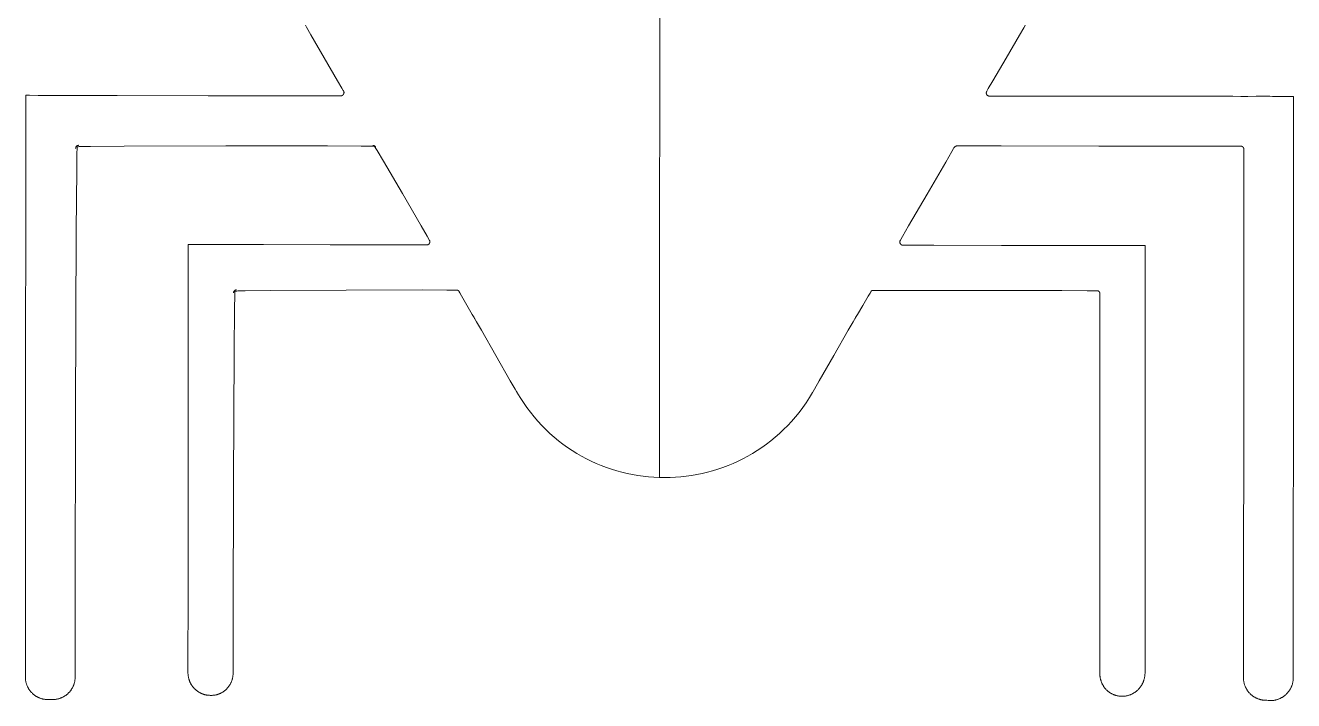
# Model space of a CAD drawing. Header units: inches. Extents: x 0 to 11, y 0 to 3.1.
# Drawn here: x 9.8182 to 10.2453, y 0.3186 to 0.5461 of the extents above; entities that cross this region are included whole.
import ezdxf

# ---------------------------------------------------------------- set-up
doc = ezdxf.new("R2010")
doc.units = ezdxf.units.IN
doc.header["$MEASUREMENT"] = 0
doc.layers.add('score', color=1, linetype='Continuous', true_color=0xff0000)

msp = doc.modelspace()

# ---------------------------------------------------------------- linework, layer by layer
at = {"layer": 'score', "color": 1, "lineweight": 9, "true_color": 0xff0000}
for points in [[(10.03204, 0.72247), (10.03204, 0.72245), (10.03204, 0.72241), (10.03204, 0.72223), (10.03204, 0.72153), (10.03203, 0.71878), (10.03203, 0.70835), (10.032, 0.67113), (10.03191, 0.55819), (10.03182, 0.44525), (10.03179, 0.40803), (10.03178, 0.3976), (10.03177, 0.39485), (10.03177, 0.39415), (10.03177, 0.39397), (10.03177, 0.39393), (10.03177, 0.39391)], [(9.9254, 0.52392), (9.9254, 0.52392), (9.9254, 0.52392), (9.9254, 0.52393), (9.92537, 0.52398), (9.92526, 0.52417), (9.92485, 0.52488), (9.92337, 0.52743), (9.9189, 0.53517), (9.91442, 0.54291), (9.91295, 0.54545), (9.91254, 0.54617)], [(10.15497, 0.54619), (10.15486, 0.546), (10.15445, 0.54529), (10.15297, 0.54275), (10.14848, 0.53504), (10.14399, 0.52733), (10.14251, 0.52479), (10.1421, 0.52408), (10.14199, 0.52389), (10.14196, 0.52384), (10.14195, 0.52383), (10.14195, 0.52382), (10.14195, 0.52382), (10.14193, 0.52379), (10.14192, 0.52375), (10.1419, 0.52371), (10.14189, 0.52368), (10.14188, 0.52364), (10.14187, 0.5236), (10.14186, 0.52357), (10.14185, 0.52353), (10.14184, 0.52349), (10.14183, 0.52346), (10.14183, 0.52342), (10.14182, 0.52339), (10.14182, 0.52335), (10.14182, 0.52332), (10.14182, 0.52328), (10.14182, 0.52325), (10.14182, 0.52321), (10.14182, 0.52318), (10.14183, 0.52314), (10.14183, 0.52311), (10.14184, 0.52308), (10.14185, 0.52304), (10.14185, 0.52301), (10.14186, 0.52298), (10.14187, 0.52295), (10.14188, 0.52292), (10.1419, 0.52289), (10.14191, 0.52286), (10.14192, 0.52283), (10.14194, 0.5228), (10.14195, 0.52277), (10.14197, 0.52274), (10.14199, 0.52272), (10.14201, 0.52269), (10.14203, 0.52266), (10.14204, 0.52264), (10.14207, 0.52261), (10.14209, 0.52259), (10.14211, 0.52257), (10.14213, 0.52254), (10.14216, 0.52252), (10.14218, 0.5225), (10.14221, 0.52248), (10.14223, 0.52246), (10.14226, 0.52244), (10.14229, 0.52242), (10.14231, 0.5224), (10.14234, 0.52239), (10.14237, 0.52237), (10.1424, 0.52236), (10.14243, 0.52234), (10.14246, 0.52233), (10.14249, 0.52232), (10.14253, 0.52231), (10.14256, 0.5223), (10.14259, 0.52229), (10.14262, 0.52228), (10.14266, 0.52227), (10.14269, 0.52227), (10.14273, 0.52226), (10.14276, 0.52226), (10.1428, 0.52226), (10.14284, 0.52226), (10.14287, 0.52225), (10.14288, 0.52225), (10.14289, 0.52225), (10.14294, 0.52225), (10.14312, 0.52225), (10.14384, 0.52225), (10.14655, 0.52225), (10.15626, 0.52224), (10.18571, 0.52221), (10.21516, 0.52218), (10.22487, 0.52217), (10.22759, 0.52216), (10.2283, 0.52216), (10.22849, 0.52216), (10.22853, 0.52216), (10.22855, 0.52216), (10.22855, 0.52216), (10.22855, 0.52216), (10.22855, 0.52216), (10.22856, 0.52216), (10.22857, 0.52216), (10.22864, 0.52216), (10.22891, 0.52216), (10.22986, 0.52216), (10.23274, 0.52217), (10.23562, 0.52218), (10.23657, 0.52218), (10.23684, 0.52218), (10.23691, 0.52218), (10.23693, 0.52218), (10.23693, 0.52218), (10.23693, 0.52218), (10.23693, 0.52218), (10.23693, 0.52218), (10.23694, 0.52218), (10.23696, 0.52218), (10.23703, 0.52218), (10.23729, 0.52217), (10.23824, 0.52216), (10.24113, 0.52212), (10.24401, 0.52208), (10.24496, 0.52207), (10.24522, 0.52207), (10.24529, 0.52207), (10.24531, 0.52207), (10.24532, 0.52207), (10.24532, 0.52207), (10.24532, 0.52206), (10.24532, 0.52203), (10.24532, 0.52192), (10.24532, 0.5215), (10.24532, 0.51987), (10.24531, 0.51365), (10.2453, 0.49146), (10.24525, 0.42414), (10.24521, 0.35682), (10.24519, 0.33463), (10.24519, 0.32841), (10.24519, 0.32678), (10.24518, 0.32636), (10.24518, 0.32625), (10.24518, 0.32622), (10.24518, 0.32621), (10.24518, 0.32602), (10.24518, 0.32582), (10.24516, 0.32563), (10.24515, 0.32544), (10.24512, 0.32525), (10.2451, 0.32506), (10.24506, 0.32487), (10.24503, 0.32468), (10.24499, 0.3245), (10.24494, 0.32432), (10.24489, 0.32413), (10.24483, 0.32396), (10.24478, 0.32378), (10.24471, 0.3236), (10.24464, 0.32343), (10.24457, 0.32326), (10.2445, 0.32309), (10.24442, 0.32292), (10.24433, 0.32275), (10.24424, 0.32259), (10.24415, 0.32243), (10.24406, 0.32227), (10.24396, 0.32212), (10.24385, 0.32196), (10.24375, 0.32181), (10.24364, 0.32167), (10.24352, 0.32152), (10.2434, 0.32138), (10.24328, 0.32124), (10.24316, 0.3211), (10.24303, 0.32097), (10.2429, 0.32084), (10.24277, 0.32071), (10.24263, 0.32059), (10.24249, 0.32046), (10.24235, 0.32035), (10.24221, 0.32023), (10.24206, 0.32012), (10.24191, 0.32001), (10.24176, 0.31991), (10.2416, 0.31981), (10.24144, 0.31971), (10.24128, 0.31962), (10.24112, 0.31953), (10.24095, 0.31944), (10.24079, 0.31936), (10.24062, 0.31928), (10.24045, 0.3192), (10.24027, 0.31913), (10.2401, 0.31907), (10.23992, 0.319), (10.23974, 0.31895), (10.23956, 0.31889), (10.23938, 0.31884), (10.23919, 0.3188), (10.23901, 0.31876), (10.23882, 0.31872), (10.23863, 0.31869), (10.23844, 0.31866), (10.23825, 0.31864), (10.23806, 0.31862), (10.23786, 0.31861), (10.23767, 0.3186), (10.23747, 0.3186), (10.23747, 0.3186), (10.23747, 0.3186), (10.23747, 0.3186), (10.23746, 0.3186), (10.23741, 0.31861), (10.23725, 0.31862), (10.23675, 0.31866), (10.23625, 0.31871), (10.23609, 0.31872), (10.23604, 0.31873), (10.23603, 0.31873), (10.23603, 0.31873), (10.23603, 0.31873), (10.23583, 0.31873), (10.23564, 0.31874), (10.23544, 0.31875), (10.23525, 0.31877), (10.23506, 0.31879), (10.23487, 0.31881), (10.23468, 0.31884), (10.2345, 0.31888), (10.23431, 0.31892), (10.23413, 0.31896), (10.23395, 0.31901), (10.23377, 0.31907), (10.23359, 0.31912), (10.23342, 0.31918), (10.23324, 0.31925), (10.23307, 0.31932), (10.2329, 0.31939), (10.23273, 0.31947), (10.23257, 0.31955), (10.23241, 0.31964), (10.23225, 0.31973), (10.23209, 0.31982), (10.23193, 0.31992), (10.23178, 0.32002), (10.23163, 0.32012), (10.23148, 0.32023), (10.23134, 0.32034), (10.23119, 0.32046), (10.23105, 0.32057), (10.23092, 0.32069), (10.23078, 0.32082), (10.23065, 0.32094), (10.23053, 0.32108), (10.2304, 0.32121), (10.23028, 0.32134), (10.23016, 0.32148), (10.23005, 0.32163), (10.22994, 0.32177), (10.22983, 0.32192), (10.22972, 0.32207), (10.22962, 0.32222), (10.22953, 0.32238), (10.22943, 0.32253), (10.22934, 0.32269), (10.22926, 0.32286), (10.22917, 0.32302), (10.22909, 0.32319), (10.22902, 0.32336), (10.22895, 0.32353), (10.22888, 0.3237), (10.22882, 0.32388), (10.22876, 0.32405), (10.22871, 0.32423), (10.22866, 0.32441), (10.22861, 0.3246), (10.22857, 0.32478), (10.22854, 0.32497), (10.22851, 0.32516), (10.22848, 0.32534), (10.22846, 0.32553), (10.22844, 0.32573), (10.22843, 0.32592), (10.22842, 0.32611), (10.22842, 0.32631), (10.22842, 0.32632), (10.22842, 0.32634), (10.22842, 0.32644), (10.22842, 0.32682), (10.22842, 0.32831), (10.22842, 0.33396), (10.22844, 0.35413), (10.2285, 0.41533), (10.22856, 0.47653), (10.22858, 0.4967), (10.22858, 0.50235), (10.22859, 0.50384), (10.22859, 0.50422), (10.22859, 0.50431), (10.22859, 0.50434), (10.22859, 0.50435), (10.22859, 0.50437), (10.22858, 0.5044), (10.22858, 0.50442), (10.22858, 0.50444), (10.22858, 0.50447), (10.22857, 0.50449), (10.22857, 0.50452), (10.22856, 0.50454), (10.22856, 0.50457), (10.22855, 0.50459), (10.22854, 0.50461), (10.22853, 0.50464), (10.22852, 0.50466), (10.22852, 0.50468), (10.22851, 0.50471), (10.2285, 0.50473), (10.22848, 0.50475), (10.22847, 0.50478), (10.22846, 0.5048), (10.22845, 0.50482), (10.22843, 0.50484), (10.22842, 0.50487), (10.22841, 0.50489), (10.22839, 0.50491), (10.22838, 0.50493), (10.22836, 0.50495), (10.22834, 0.50497), (10.22833, 0.50499), (10.22831, 0.50501), (10.22829, 0.50503), (10.22828, 0.50505), (10.22826, 0.50507), (10.22824, 0.50508), (10.22822, 0.5051), (10.2282, 0.50512), (10.22818, 0.50514), (10.22816, 0.50515), (10.22814, 0.50517), (10.22812, 0.50518), (10.2281, 0.5052), (10.22808, 0.50521), (10.22805, 0.50523), (10.22803, 0.50524), (10.22801, 0.50526), (10.22799, 0.50527), (10.22797, 0.50528), (10.22794, 0.50529), (10.22792, 0.5053), (10.2279, 0.50531), (10.22787, 0.50532), (10.22785, 0.50533), (10.22783, 0.50534), (10.2278, 0.50535), (10.22778, 0.50536), (10.22775, 0.50536), (10.22773, 0.50537), (10.2277, 0.50537), (10.22768, 0.50538), (10.22766, 0.50538), (10.22763, 0.50539), (10.22761, 0.50539), (10.22758, 0.50539), (10.22756, 0.50539), (10.22753, 0.50539), (10.22753, 0.50539), (10.22752, 0.50539), (10.22746, 0.50539), (10.22726, 0.50539), (10.22646, 0.50539), (10.22342, 0.50539), (10.21259, 0.5054), (10.17972, 0.50543), (10.14684, 0.50545), (10.13601, 0.50546), (10.13298, 0.50546), (10.13218, 0.50546), (10.13197, 0.50546), (10.13192, 0.50546), (10.13191, 0.50546), (10.1319, 0.50546), (10.13189, 0.50546), (10.13188, 0.50546), (10.13186, 0.50546), (10.13185, 0.50546), (10.13184, 0.50546), (10.13183, 0.50545), (10.13181, 0.50545), (10.1318, 0.50545), (10.13178, 0.50545), (10.13177, 0.50544), (10.13176, 0.50544), (10.13174, 0.50544), (10.13171, 0.50543), (10.13168, 0.50542), (10.13166, 0.5054), (10.13163, 0.50539), (10.1316, 0.50538), (10.13157, 0.50536), (10.13154, 0.50535), (10.13151, 0.50533), (10.13147, 0.50532), (10.13144, 0.5053), (10.13141, 0.50528), (10.13138, 0.50526), (10.13132, 0.50522), (10.13126, 0.50517), (10.1312, 0.50513), (10.13115, 0.50508), (10.13109, 0.50503), (10.13104, 0.50499), (10.13099, 0.50494), (10.13099, 0.50493), (10.13098, 0.50493), (10.13097, 0.50491), (10.13093, 0.50485), (10.13078, 0.50458), (10.13021, 0.50359), (10.12815, 0.50004), (10.12191, 0.48926), (10.11568, 0.47849), (10.11362, 0.47494), (10.11304, 0.47394), (10.11289, 0.47368), (10.11285, 0.47362), (10.11284, 0.4736), (10.11284, 0.47359), (10.11284, 0.47359), (10.11283, 0.47358), (10.11282, 0.47356), (10.11281, 0.47355), (10.11281, 0.47353), (10.1128, 0.47351), (10.11279, 0.4735), (10.11278, 0.47348), (10.11278, 0.47347), (10.11277, 0.47345), (10.11276, 0.47343), (10.11276, 0.47342), (10.11275, 0.4734), (10.11275, 0.47339), (10.11274, 0.47337), (10.11274, 0.47335), (10.11273, 0.47334), (10.11273, 0.47332), (10.11273, 0.4733), (10.11272, 0.47329), (10.11272, 0.47327), (10.11272, 0.47325), (10.11272, 0.47324), (10.11271, 0.4732), (10.11271, 0.47317), (10.11271, 0.47314), (10.11271, 0.4731), (10.11271, 0.47307), (10.11271, 0.47304), (10.11271, 0.473), (10.11272, 0.47297), (10.11272, 0.47294), (10.11273, 0.4729), (10.11273, 0.47287), (10.11274, 0.47284), (10.11275, 0.47281), (10.11276, 0.47277), (10.11277, 0.47274), (10.11278, 0.47271), (10.1128, 0.47268), (10.11281, 0.47265), (10.11283, 0.47262), (10.11284, 0.47259), (10.11286, 0.47256), (10.11288, 0.47253), (10.11289, 0.4725), (10.11291, 0.47247), (10.11293, 0.47245), (10.11295, 0.47242), (10.11297, 0.47239), (10.113, 0.47237), (10.11302, 0.47234), (10.11304, 0.47232), (10.11307, 0.4723), (10.11309, 0.47227), (10.11312, 0.47225), (10.11315, 0.47223), (10.11317, 0.47221), (10.1132, 0.47219), (10.11323, 0.47217), (10.11326, 0.47215), (10.11329, 0.47214), (10.11332, 0.47212), (10.11335, 0.47211), (10.11338, 0.47209), (10.11341, 0.47208), (10.11345, 0.47207), (10.11346, 0.47206), (10.11348, 0.47206), (10.1135, 0.47205), (10.11351, 0.47205), (10.11353, 0.47205), (10.11355, 0.47204), (10.11356, 0.47204), (10.11358, 0.47204), (10.1136, 0.47203), (10.11362, 0.47203), (10.11363, 0.47203), (10.11365, 0.47203), (10.11367, 0.47202), (10.11369, 0.47202), (10.11371, 0.47202), (10.11372, 0.47202), (10.11374, 0.47202), (10.11376, 0.47202), (10.11376, 0.47202), (10.11377, 0.47202), (10.11381, 0.47202), (10.11395, 0.47202), (10.11451, 0.47202), (10.11661, 0.47201), (10.12414, 0.472), (10.14697, 0.47196), (10.1698, 0.47191), (10.17732, 0.4719), (10.17943, 0.47189), (10.17999, 0.47189), (10.18013, 0.47189), (10.18017, 0.47189), (10.18017, 0.47189), (10.18018, 0.47189), (10.18018, 0.47189), (10.18018, 0.47189), (10.18018, 0.47189), (10.1802, 0.47189), (10.18026, 0.47189), (10.1805, 0.47189), (10.18137, 0.47189), (10.18398, 0.4719), (10.18659, 0.4719), (10.18745, 0.47191), (10.18769, 0.47191), (10.18775, 0.47191), (10.18777, 0.47191), (10.18778, 0.47191), (10.18778, 0.47191), (10.18778, 0.47191), (10.18778, 0.47191), (10.18778, 0.47191), (10.1878, 0.47191), (10.18786, 0.47191), (10.1881, 0.47191), (10.18896, 0.47191), (10.19158, 0.47191), (10.19419, 0.47192), (10.19505, 0.47192), (10.19529, 0.47192), (10.19535, 0.47192), (10.19537, 0.47192), (10.19537, 0.47192), (10.19537, 0.47192), (10.19537, 0.47192), (10.19537, 0.4719), (10.19537, 0.47182), (10.19537, 0.47151), (10.19537, 0.4703), (10.19537, 0.46572), (10.19536, 0.44939), (10.19532, 0.3998), (10.19528, 0.35022), (10.19527, 0.33388), (10.19527, 0.32931), (10.19527, 0.3281), (10.19527, 0.32779), (10.19527, 0.32771), (10.19527, 0.32769), (10.19527, 0.32769), (10.19526, 0.32749), (10.19525, 0.3273), (10.19523, 0.3271), (10.19521, 0.32691), (10.19518, 0.32672), (10.19515, 0.32653), (10.19511, 0.32634), (10.19507, 0.32616), (10.19503, 0.32597), (10.19498, 0.32579), (10.19493, 0.32561), (10.19487, 0.32543), (10.19481, 0.32525), (10.19474, 0.32507), (10.19467, 0.3249), (10.1946, 0.32473), (10.19452, 0.32456), (10.19444, 0.32439), (10.19436, 0.32423), (10.19427, 0.32406), (10.19418, 0.3239), (10.19408, 0.32375), (10.19398, 0.32359), (10.19388, 0.32344), (10.19377, 0.32329), (10.19366, 0.32314), (10.19355, 0.32299), (10.19343, 0.32285), (10.19332, 0.32271), (10.19319, 0.32258), (10.19307, 0.32244), (10.19294, 0.32231), (10.19281, 0.32218), (10.19267, 0.32206), (10.19253, 0.32194), (10.19239, 0.32182), (10.19225, 0.3217), (10.19211, 0.32159), (10.19196, 0.32148), (10.19181, 0.32138), (10.19165, 0.32128), (10.1915, 0.32118), (10.19134, 0.32109), (10.19118, 0.321), (10.19101, 0.32091), (10.19085, 0.32083), (10.19068, 0.32075), (10.19051, 0.32068), (10.19034, 0.32061), (10.19017, 0.32054), (10.18999, 0.32048), (10.18981, 0.32042), (10.18963, 0.32036), (10.18945, 0.32032), (10.18927, 0.32027), (10.18909, 0.32023), (10.1889, 0.32019), (10.18871, 0.32016), (10.18852, 0.32013), (10.18833, 0.32011), (10.18814, 0.3201), (10.18795, 0.32008), (10.18775, 0.32007), (10.18756, 0.32007), (10.18736, 0.32007), (10.18716, 0.32008), (10.18697, 0.32009), (10.18678, 0.32011), (10.18659, 0.32013), (10.1864, 0.32016), (10.18622, 0.32019), (10.18603, 0.32022), (10.18585, 0.32026), (10.18567, 0.32031), (10.18549, 0.32036), (10.18531, 0.32041), (10.18513, 0.32047), (10.18496, 0.32053), (10.18479, 0.32059), (10.18462, 0.32066), (10.18445, 0.32074), (10.18429, 0.32082), (10.18412, 0.3209), (10.18396, 0.32098), (10.18381, 0.32107), (10.18365, 0.32117), (10.1835, 0.32126), (10.18335, 0.32136), (10.1832, 0.32147), (10.18305, 0.32157), (10.18291, 0.32169), (10.18277, 0.3218), (10.18264, 0.32192), (10.1825, 0.32204), (10.18237, 0.32216), (10.18224, 0.32229), (10.18212, 0.32242), (10.182, 0.32255), (10.18188, 0.32269), (10.18176, 0.32283), (10.18165, 0.32297), (10.18154, 0.32312), (10.18144, 0.32326), (10.18134, 0.32341), (10.18124, 0.32357), (10.18114, 0.32372), (10.18105, 0.32388), (10.18097, 0.32404), (10.18088, 0.3242), (10.1808, 0.32437), (10.18073, 0.32453), (10.18065, 0.3247), (10.18059, 0.32487), (10.18052, 0.32505), (10.18046, 0.32522), (10.18041, 0.3254), (10.18035, 0.32558), (10.18031, 0.32576), (10.18026, 0.32594), (10.18022, 0.32613), (10.18019, 0.32631), (10.18016, 0.3265), (10.18013, 0.32669), (10.18011, 0.32688), (10.18009, 0.32707), (10.18008, 0.32726), (10.18007, 0.32746), (10.18007, 0.32766), (10.18007, 0.32766), (10.18007, 0.32768), (10.18007, 0.32775), (10.18007, 0.32802), (10.18007, 0.32909), (10.18007, 0.33315), (10.18007, 0.34765), (10.18008, 0.39165), (10.18008, 0.43565), (10.18008, 0.45015), (10.18008, 0.45421), (10.18008, 0.45528), (10.18008, 0.45555), (10.18008, 0.45562), (10.18008, 0.45564), (10.18008, 0.45565), (10.18008, 0.45568), (10.18008, 0.45571), (10.18008, 0.45574), (10.18008, 0.45577), (10.18007, 0.4558), (10.18007, 0.45582), (10.18007, 0.45585), (10.18006, 0.45588), (10.18006, 0.45591), (10.18005, 0.45593), (10.18005, 0.45596), (10.18004, 0.45599), (10.18003, 0.45601), (10.18002, 0.45604), (10.18002, 0.45606), (10.18001, 0.45609), (10.18, 0.45611), (10.17999, 0.45613), (10.17998, 0.45616), (10.17997, 0.45618), (10.17996, 0.4562), (10.17995, 0.45622), (10.17993, 0.45625), (10.17992, 0.45627), (10.17991, 0.45629), (10.17989, 0.45631), (10.17988, 0.45633), (10.17986, 0.45634), (10.17985, 0.45636), (10.17983, 0.45638), (10.17982, 0.4564), (10.1798, 0.45642), (10.17978, 0.45643), (10.17977, 0.45645), (10.17975, 0.45646), (10.17973, 0.45648), (10.17971, 0.45649), (10.17969, 0.45651), (10.17967, 0.45652), (10.17965, 0.45653), (10.17963, 0.45655), (10.17961, 0.45656), (10.17959, 0.45657), (10.17956, 0.45658), (10.17954, 0.45659), (10.17952, 0.4566), (10.17949, 0.45661), (10.17947, 0.45662), (10.17945, 0.45663), (10.17942, 0.45664), (10.1794, 0.45665), (10.17937, 0.45665), (10.17934, 0.45666), (10.17932, 0.45666), (10.17929, 0.45667), (10.17926, 0.45668), (10.17924, 0.45668), (10.17921, 0.45668), (10.17918, 0.45669), (10.17915, 0.45669), (10.17912, 0.45669), (10.17909, 0.45669), (10.17906, 0.45669), (10.17903, 0.45669), (10.17903, 0.45669), (10.17902, 0.45669), (10.17898, 0.45669), (10.17882, 0.45669), (10.17819, 0.45669), (10.1758, 0.4567), (10.16728, 0.45671), (10.14143, 0.45675), (10.11558, 0.45679), (10.10706, 0.4568), (10.10468, 0.45681), (10.10405, 0.45681), (10.10389, 0.45681), (10.10385, 0.45681), (10.10384, 0.45681), (10.10383, 0.45681), (10.1038, 0.45681), (10.10376, 0.45681), (10.10372, 0.4568), (10.10369, 0.4568), (10.10365, 0.4568), (10.10361, 0.45679), (10.10358, 0.45679), (10.10354, 0.45678), (10.10351, 0.45677), (10.10347, 0.45676), (10.10344, 0.45675), (10.1034, 0.45674), (10.10337, 0.45673), (10.10336, 0.45672), (10.10334, 0.45672), (10.10332, 0.45671), (10.10331, 0.4567), (10.10329, 0.4567), (10.10328, 0.45669), (10.10326, 0.45668), (10.10325, 0.45667), (10.10323, 0.45666), (10.10322, 0.45666), (10.1032, 0.45665), (10.10319, 0.45664), (10.10317, 0.45663), (10.10316, 0.45662), (10.10315, 0.45661), (10.10313, 0.4566), (10.10312, 0.45659), (10.10311, 0.45657), (10.1031, 0.45656), (10.10308, 0.45655), (10.10307, 0.45654), (10.10306, 0.45653), (10.10305, 0.45651), (10.10304, 0.4565), (10.10303, 0.45649), (10.10302, 0.45647), (10.10301, 0.45646), (10.103, 0.45644), (10.10299, 0.45643), (10.10298, 0.45641), (10.10297, 0.4564), (10.10296, 0.45638), (10.10295, 0.45637), (10.10294, 0.45635), (10.10294, 0.45633), (10.10293, 0.45631), (10.10292, 0.4563), (10.10292, 0.45628), (10.10292, 0.45628), (10.10292, 0.45628), (10.10291, 0.45627), (10.1029, 0.45625), (10.10286, 0.45618), (10.10269, 0.45589), (10.10208, 0.45486), (10.10024, 0.45175), (10.0984, 0.44864), (10.0978, 0.44762), (10.09763, 0.44733), (10.09758, 0.44725), (10.09757, 0.44723), (10.09757, 0.44723), (10.09757, 0.44723), (10.09756, 0.44723), (10.09756, 0.44722), (10.09756, 0.44721), (10.09752, 0.44716), (10.09741, 0.44695), (10.09695, 0.44616), (10.09534, 0.44335), (10.09045, 0.43484), (10.08556, 0.42632), (10.08395, 0.42351), (10.0835, 0.42272), (10.08338, 0.42251), (10.08335, 0.42246), (10.08334, 0.42245), (10.08334, 0.42244), (10.08334, 0.42244), (10.08227, 0.42068), (10.08116, 0.41896), (10.08, 0.41731), (10.0788, 0.41571), (10.07756, 0.41417), (10.07628, 0.41268), (10.07495, 0.41125), (10.07359, 0.40988), (10.07219, 0.40856), (10.07076, 0.4073), (10.06929, 0.40609), (10.0678, 0.40494), (10.06627, 0.40385), (10.06471, 0.40281), (10.06313, 0.40183), (10.06152, 0.4009), (10.05989, 0.40003), (10.05823, 0.39922), (10.05655, 0.39846), (10.05486, 0.39776), (10.05314, 0.39712), (10.05141, 0.39653), (10.04966, 0.396), (10.0479, 0.39552), (10.04613, 0.3951), (10.04435, 0.39474), (10.04255, 0.39443), (10.04075, 0.39418), (10.03895, 0.39398), (10.03714, 0.39384), (10.03533, 0.39376), (10.03351, 0.39373), (10.0317, 0.39376), (10.02988, 0.39385), (10.02808, 0.39399), (10.02627, 0.39419), (10.02447, 0.39444), (10.02268, 0.39475), (10.0209, 0.39512), (10.01913, 0.39554), (10.01737, 0.39602), (10.01562, 0.39655), (10.01389, 0.39714), (10.01218, 0.39779), (10.01048, 0.39849), (10.00881, 0.39925), (10.00716, 0.40006), (10.00552, 0.40094), (10.00392, 0.40186), (10.00234, 0.40285), (10.00078, 0.40389), (9.99926, 0.40498), (9.99776, 0.40613), (9.9963, 0.40734), (9.99487, 0.4086), (9.99348, 0.40992), (9.99212, 0.4113), (9.9908, 0.41273), (9.98952, 0.41422), (9.98829, 0.41577), (9.98709, 0.41737), (9.98594, 0.41902), (9.98483, 0.42074), (9.98377, 0.4225), (9.98377, 0.42251), (9.98377, 0.42251), (9.98376, 0.42252), (9.98373, 0.42258), (9.98361, 0.42278), (9.98316, 0.42357), (9.98155, 0.42637), (9.97667, 0.43487), (9.97179, 0.44337), (9.97018, 0.44617), (9.96973, 0.44696), (9.96961, 0.44717), (9.96958, 0.44722), (9.96958, 0.44723), (9.96957, 0.44724), (9.96957, 0.44724), (9.96957, 0.44724), (9.96957, 0.44724), (9.96957, 0.44724), (9.96956, 0.44726), (9.96951, 0.44734), (9.96935, 0.44763), (9.96875, 0.44867), (9.96694, 0.45182), (9.96514, 0.45496), (9.96454, 0.456), (9.96437, 0.45629), (9.96433, 0.45637), (9.96432, 0.45639), (9.96432, 0.45639), (9.96431, 0.4564), (9.96431, 0.45639), (9.96432, 0.45639), (9.96432, 0.45639), (9.96433, 0.45637), (9.96437, 0.45629), (9.96454, 0.456), (9.96514, 0.45496), (9.96694, 0.45182), (9.96875, 0.44867), (9.96935, 0.44763), (9.96951, 0.44734), (9.96956, 0.44726), (9.96957, 0.44724), (9.96957, 0.44724), (9.96957, 0.44724)], [(9.82586, 0.31896), (9.82586, 0.31896), (9.82586, 0.31896), (9.82586, 0.31896), (9.82587, 0.31896), (9.82592, 0.31896), (9.8261, 0.31896), (9.82664, 0.31896), (9.82718, 0.31896), (9.82736, 0.31896), (9.82741, 0.31896), (9.82743, 0.31896), (9.82743, 0.31896), (9.82743, 0.31896), (9.82743, 0.31896), (9.82743, 0.31896), (9.82743, 0.31896), (9.82741, 0.31896), (9.82736, 0.31896), (9.82718, 0.31896), (9.82664, 0.31896), (9.8261, 0.31896), (9.82592, 0.31896), (9.82587, 0.31896), (9.82586, 0.31896), (9.82586, 0.31896), (9.82586, 0.31896), (9.82566, 0.31896), (9.82547, 0.31897), (9.82527, 0.31898), (9.82508, 0.319), (9.82489, 0.31902), (9.8247, 0.31905), (9.82451, 0.31908), (9.82433, 0.31911), (9.82414, 0.31915), (9.82396, 0.3192), (9.82378, 0.31925), (9.8236, 0.3193), (9.82342, 0.31936), (9.82325, 0.31942), (9.82307, 0.31948), (9.8229, 0.31955), (9.82273, 0.31963), (9.82256, 0.31971), (9.8224, 0.31979), (9.82224, 0.31987), (9.82207, 0.31996), (9.82192, 0.32005), (9.82176, 0.32015), (9.82161, 0.32025), (9.82146, 0.32036), (9.82131, 0.32046), (9.82116, 0.32057), (9.82102, 0.32069), (9.82088, 0.32081), (9.82075, 0.32093), (9.82061, 0.32105), (9.82048, 0.32118), (9.82035, 0.32131), (9.82023, 0.32144), (9.82011, 0.32158), (9.81999, 0.32172), (9.81987, 0.32186), (9.81976, 0.322), (9.81965, 0.32215), (9.81955, 0.3223), (9.81945, 0.32245), (9.81935, 0.32261), (9.81926, 0.32277), (9.81917, 0.32293), (9.81908, 0.32309), (9.819, 0.32325), (9.81892, 0.32342), (9.81885, 0.32359), (9.81878, 0.32376), (9.81871, 0.32393), (9.81865, 0.32411), (9.81859, 0.32429), (9.81854, 0.32447), (9.81849, 0.32465), (9.81844, 0.32483), (9.8184, 0.32502), (9.81836, 0.3252), (9.81833, 0.32539), (9.81831, 0.32558), (9.81828, 0.32577), (9.81827, 0.32596), (9.81825, 0.32615), (9.81825, 0.32635), (9.81824, 0.32655), (9.81824, 0.32655), (9.81824, 0.32658), (9.81824, 0.32669), (9.81824, 0.32711), (9.81824, 0.32875), (9.81825, 0.33497), (9.81826, 0.35717), (9.81831, 0.42454), (9.81836, 0.4919), (9.81837, 0.5141), (9.81838, 0.52033), (9.81838, 0.52196), (9.81838, 0.52238), (9.81838, 0.52249), (9.81838, 0.52252), (9.81838, 0.52253), (9.81838, 0.52253), (9.81838, 0.52253), (9.81839, 0.52253), (9.8184, 0.52253), (9.81847, 0.52252), (9.81874, 0.52252), (9.81969, 0.52251), (9.82257, 0.52247), (9.82545, 0.52243), (9.8264, 0.52241), (9.82667, 0.52241), (9.82674, 0.52241), (9.82676, 0.52241), (9.82676, 0.52241), (9.82676, 0.52241), (9.82676, 0.52241), (9.82676, 0.52241), (9.82677, 0.52241), (9.82679, 0.52241), (9.82686, 0.52241), (9.82712, 0.52241), (9.82807, 0.52241), (9.83095, 0.52242), (9.83384, 0.52242), (9.83479, 0.52242), (9.83505, 0.52243), (9.83512, 0.52243), (9.83514, 0.52243), (9.83515, 0.52243), (9.83515, 0.52243), (9.83515, 0.52243), (9.83516, 0.52243), (9.83521, 0.52243), (9.8354, 0.52243), (9.83615, 0.52242), (9.83899, 0.52242), (9.84911, 0.52241), (9.87982, 0.52238), (9.91053, 0.52236), (9.92065, 0.52235), (9.92349, 0.52234), (9.92423, 0.52234), (9.92443, 0.52234), (9.92447, 0.52234), (9.92449, 0.52234), (9.92449, 0.52234)], [(9.81838, 0.52253), (9.81838, 0.52253), (9.81838, 0.52253), (9.81839, 0.52253), (9.8184, 0.52253), (9.81847, 0.52252), (9.81874, 0.52252), (9.81969, 0.52251), (9.82257, 0.52247), (9.82545, 0.52243), (9.8264, 0.52241), (9.82667, 0.52241), (9.82674, 0.52241), (9.82676, 0.52241), (9.82676, 0.52241), (9.82676, 0.52241), (9.82676, 0.52241), (9.82676, 0.52241), (9.82677, 0.52241), (9.82679, 0.52241), (9.82686, 0.52241), (9.82712, 0.52241), (9.82807, 0.52241), (9.83095, 0.52242), (9.83384, 0.52242), (9.83479, 0.52242), (9.83505, 0.52243), (9.83512, 0.52243), (9.83514, 0.52243), (9.83515, 0.52243), (9.83515, 0.52243)], [(9.95432, 0.47367), (9.95432, 0.47367), (9.95432, 0.47367), (9.95431, 0.47369), (9.95427, 0.47376), (9.95412, 0.47402), (9.95354, 0.47502), (9.95148, 0.47858), (9.9452, 0.4894), (9.93882, 0.50028), (9.93666, 0.5039), (9.93601, 0.50494), (9.9359, 0.5051), (9.93582, 0.50522), (9.93579, 0.50527), (9.93577, 0.50528), (9.93576, 0.5053), (9.93575, 0.50531), (9.93574, 0.50532), (9.93573, 0.50533), (9.93573, 0.50533), (9.93572, 0.50534), (9.9357, 0.50534), (9.93567, 0.50534), (9.93563, 0.50535), (9.9354, 0.50536), (9.93453, 0.50538), (9.93132, 0.50542), (9.91998, 0.50549), (9.88574, 0.50553), (9.85149, 0.50542), (9.84013, 0.50531), (9.83691, 0.50523), (9.83641, 0.50521), (9.83604, 0.50518), (9.8359, 0.50517), (9.83585, 0.50517), (9.8358, 0.50516), (9.83576, 0.50515), (9.83574, 0.50515), (9.83572, 0.50514), (9.83571, 0.50514), (9.8357, 0.50512), (9.83569, 0.50509), (9.83569, 0.50504), (9.83568, 0.50498), (9.83567, 0.50481), (9.83566, 0.50458), (9.83561, 0.50304), (9.83553, 0.49731), (9.83538, 0.47701), (9.83516, 0.41566), (9.83505, 0.3544), (9.83502, 0.33423), (9.83502, 0.32858), (9.83501, 0.32709), (9.83501, 0.32671), (9.83501, 0.32661), (9.83501, 0.32659), (9.83501, 0.32658)], [(9.88061, 0.32038), (9.88042, 0.32038), (9.88022, 0.32039), (9.88003, 0.3204), (9.87984, 0.32042), (9.87965, 0.32044), (9.87946, 0.32046), (9.87927, 0.32049), (9.87908, 0.32053), (9.8789, 0.32057), (9.87871, 0.32061), (9.87853, 0.32066), (9.87835, 0.32072), (9.87818, 0.32077), (9.878, 0.32083), (9.87783, 0.3209), (9.87766, 0.32097), (9.87749, 0.32104), (9.87732, 0.32112), (9.87715, 0.3212), (9.87699, 0.32129), (9.87683, 0.32138), (9.87667, 0.32147), (9.87652, 0.32157), (9.87636, 0.32167), (9.87621, 0.32177), (9.87607, 0.32188), (9.87592, 0.32199), (9.87578, 0.3221), (9.87564, 0.32222), (9.8755, 0.32234), (9.87537, 0.32247), (9.87524, 0.32259), (9.87511, 0.32272), (9.87498, 0.32286), (9.87486, 0.32299), (9.87475, 0.32313), (9.87463, 0.32327), (9.87452, 0.32342), (9.87441, 0.32357), (9.87431, 0.32372), (9.87421, 0.32387), (9.87411, 0.32402), (9.87401, 0.32418), (9.87392, 0.32434), (9.87384, 0.32451), (9.87376, 0.32467), (9.87368, 0.32484), (9.8736, 0.32501), (9.87353, 0.32518), (9.87347, 0.32535), (9.8734, 0.32553), (9.87335, 0.3257), (9.87329, 0.32588), (9.87324, 0.32606), (9.8732, 0.32625), (9.87316, 0.32643), (9.87312, 0.32662), (9.87309, 0.3268), (9.87306, 0.32699), (9.87304, 0.32718), (9.87302, 0.32738), (9.87301, 0.32757), (9.873, 0.32777), (9.873, 0.32796), (9.873, 0.32797), (9.873, 0.32799), (9.873, 0.32807), (9.873, 0.32837), (9.873, 0.32958), (9.873, 0.33416), (9.87302, 0.3505), (9.87305, 0.40008), (9.87309, 0.44966), (9.8731, 0.466), (9.8731, 0.47058), (9.87311, 0.47178), (9.87311, 0.47209), (9.87311, 0.47217), (9.87311, 0.47219), (9.87311, 0.4722), (9.87311, 0.4722), (9.87311, 0.4722), (9.87311, 0.4722), (9.87313, 0.4722), (9.87319, 0.4722), (9.87343, 0.4722), (9.87429, 0.4722), (9.87691, 0.47221), (9.87952, 0.47221), (9.88038, 0.47221), (9.88062, 0.47221), (9.88068, 0.47221), (9.8807, 0.47221), (9.8807, 0.47221), (9.8807, 0.47221), (9.8807, 0.47221), (9.88071, 0.47221), (9.88071, 0.47221), (9.88073, 0.47221), (9.88079, 0.47221), (9.88103, 0.47221), (9.88189, 0.47222), (9.8845, 0.47222), (9.88712, 0.47223), (9.88798, 0.47223), (9.88822, 0.47223), (9.88828, 0.47223), (9.8883, 0.47223), (9.8883, 0.47223), (9.8883, 0.47223), (9.88831, 0.47223), (9.88831, 0.47223), (9.88835, 0.47223), (9.88849, 0.47223), (9.88903, 0.47223), (9.8911, 0.47222), (9.89848, 0.47221), (9.92086, 0.47216), (9.94324, 0.47211), (9.95061, 0.4721), (9.95268, 0.4721), (9.95322, 0.47209), (9.95336, 0.47209), (9.9534, 0.47209), (9.95341, 0.47209), (9.95341, 0.47209)], [(9.87311, 0.4722), (9.87311, 0.4722), (9.87311, 0.4722), (9.87311, 0.4722), (9.87313, 0.4722), (9.87319, 0.4722), (9.87343, 0.4722), (9.87429, 0.4722), (9.87691, 0.47221), (9.87952, 0.47221), (9.88038, 0.47221), (9.88062, 0.47221), (9.88068, 0.47221), (9.8807, 0.47221), (9.8807, 0.47221), (9.8807, 0.47221), (9.8807, 0.47221), (9.88071, 0.47221), (9.88071, 0.47221), (9.88073, 0.47221), (9.88079, 0.47221), (9.88103, 0.47221), (9.88189, 0.47222), (9.8845, 0.47222), (9.88712, 0.47223), (9.88798, 0.47223), (9.88822, 0.47223), (9.88828, 0.47223), (9.8883, 0.47223), (9.8883, 0.47223), (9.8883, 0.47223)], [(9.9634, 0.45692), (9.96339, 0.45692), (9.96338, 0.45692), (9.96334, 0.45692), (9.96318, 0.45692), (9.96256, 0.45692), (9.96021, 0.45692), (9.95182, 0.45693), (9.92632, 0.45691), (9.90072, 0.45679), (9.89221, 0.45668), (9.88978, 0.4566), (9.8894, 0.45658), (9.88912, 0.45656), (9.88901, 0.45654), (9.88897, 0.45654), (9.88894, 0.45653), (9.88891, 0.45653), (9.88888, 0.45652), (9.88887, 0.45651), (9.88886, 0.45651), (9.88885, 0.4565), (9.88885, 0.45647), (9.88884, 0.45644), (9.88883, 0.45639), (9.88883, 0.45633), (9.88882, 0.45626), (9.88881, 0.45609), (9.88876, 0.45498), (9.88868, 0.45083), (9.88853, 0.43619), (9.88833, 0.39199), (9.88823, 0.34789), (9.8882, 0.33337), (9.8882, 0.3293), (9.8882, 0.32823), (9.8882, 0.32795), (9.8882, 0.32788), (9.8882, 0.32787), (9.8882, 0.32786)]]:
    msp.add_lwpolyline(points, dxfattribs=at)
for points in [[(9.92449, 0.52234), (9.92451, 0.52234), (9.92453, 0.52234), (9.92455, 0.52235), (9.92456, 0.52235), (9.92458, 0.52235), (9.9246, 0.52235), (9.92462, 0.52235), (9.92463, 0.52235), (9.92465, 0.52236), (9.92467, 0.52236), (9.92469, 0.52236), (9.9247, 0.52237), (9.92472, 0.52237), (9.92474, 0.52238), (9.92476, 0.52238), (9.92477, 0.52238), (9.92479, 0.52239), (9.92481, 0.5224), (9.92484, 0.52241), (9.92487, 0.52242), (9.9249, 0.52243), (9.92493, 0.52245), (9.92496, 0.52246), (9.92499, 0.52248), (9.92502, 0.5225), (9.92505, 0.52252), (9.92508, 0.52254), (9.9251, 0.52256), (9.92513, 0.52258), (9.92516, 0.5226), (9.92518, 0.52262), (9.92521, 0.52265), (9.92523, 0.52267), (9.92525, 0.52269), (9.92527, 0.52272), (9.9253, 0.52275), (9.92532, 0.52277), (9.92534, 0.5228), (9.92536, 0.52283), (9.92537, 0.52286), (9.92539, 0.52289), (9.92541, 0.52292), (9.92542, 0.52295), (9.92544, 0.52298), (9.92545, 0.52301), (9.92546, 0.52304), (9.92548, 0.52307), (9.92549, 0.5231), (9.9255, 0.52313), (9.92551, 0.52316), (9.92551, 0.5232), (9.92552, 0.52323), (9.92553, 0.52326), (9.92553, 0.5233), (9.92553, 0.52333), (9.92554, 0.52336), (9.92554, 0.5234), (9.92554, 0.52343), (9.92554, 0.52346), (9.92554, 0.5235), (9.92553, 0.52353), (9.92553, 0.52355), (9.92553, 0.52356), (9.92553, 0.52358), (9.92553, 0.5236), (9.92552, 0.52361), (9.92552, 0.52363), (9.92552, 0.52364), (9.92551, 0.52366), (9.92551, 0.52368), (9.9255, 0.52369), (9.9255, 0.52371), (9.92549, 0.52373), (9.92549, 0.52374), (9.92548, 0.52376), (9.92547, 0.52378), (9.92547, 0.52379), (9.92546, 0.52381), (9.92545, 0.52382), (9.92545, 0.52384), (9.92544, 0.52385), (9.92543, 0.52387), (9.92542, 0.52389), (9.92541, 0.5239), (9.9254, 0.52392), (9.92541, 0.5239), (9.92542, 0.52389), (9.92543, 0.52387), (9.92544, 0.52385), (9.92545, 0.52384), (9.92545, 0.52382), (9.92546, 0.52381), (9.92547, 0.52379), (9.92547, 0.52378), (9.92548, 0.52376), (9.92549, 0.52374), (9.92549, 0.52373), (9.9255, 0.52371), (9.9255, 0.52369), (9.92551, 0.52368), (9.92551, 0.52366), (9.92552, 0.52364), (9.92552, 0.52363), (9.92552, 0.52361), (9.92553, 0.5236), (9.92553, 0.52358), (9.92553, 0.52356), (9.92553, 0.52355), (9.92553, 0.52353), (9.92554, 0.5235), (9.92554, 0.52346), (9.92554, 0.52343), (9.92554, 0.5234), (9.92554, 0.52336), (9.92553, 0.52333), (9.92553, 0.5233), (9.92553, 0.52326), (9.92552, 0.52323), (9.92551, 0.5232), (9.92551, 0.52316), (9.9255, 0.52313), (9.92549, 0.5231), (9.92548, 0.52307), (9.92546, 0.52304), (9.92545, 0.52301), (9.92544, 0.52298), (9.92542, 0.52295), (9.92541, 0.52292), (9.92539, 0.52289), (9.92537, 0.52286), (9.92536, 0.52283), (9.92534, 0.5228), (9.92532, 0.52277), (9.9253, 0.52275), (9.92527, 0.52272), (9.92525, 0.52269), (9.92523, 0.52267), (9.92521, 0.52265), (9.92518, 0.52262), (9.92516, 0.5226), (9.92513, 0.52258), (9.9251, 0.52256), (9.92508, 0.52254), (9.92505, 0.52252), (9.92502, 0.5225), (9.92499, 0.52248), (9.92496, 0.52246), (9.92493, 0.52245), (9.9249, 0.52243), (9.92487, 0.52242), (9.92484, 0.52241), (9.92481, 0.5224), (9.92479, 0.52239), (9.92477, 0.52238), (9.92476, 0.52238), (9.92474, 0.52238), (9.92472, 0.52237), (9.9247, 0.52237), (9.92469, 0.52236), (9.92467, 0.52236), (9.92465, 0.52236), (9.92463, 0.52235), (9.92462, 0.52235), (9.9246, 0.52235), (9.92458, 0.52235), (9.92456, 0.52235), (9.92455, 0.52235), (9.92453, 0.52234), (9.92451, 0.52234)], [(9.83623, 0.50566), (9.8362, 0.50566), (9.83617, 0.50566), (9.83614, 0.50566), (9.83611, 0.50566), (9.83608, 0.50565), (9.83605, 0.50565), (9.83602, 0.50565), (9.836, 0.50564), (9.83597, 0.50564), (9.83594, 0.50563), (9.83591, 0.50563), (9.83589, 0.50562), (9.83586, 0.50561), (9.83584, 0.5056), (9.83581, 0.5056), (9.83579, 0.50559), (9.83577, 0.50558), (9.83574, 0.50557), (9.83572, 0.50556), (9.8357, 0.50555), (9.83567, 0.50554), (9.83565, 0.50552), (9.83563, 0.50551), (9.83561, 0.5055), (9.83559, 0.50549), (9.83557, 0.50547), (9.83555, 0.50546), (9.83553, 0.50544), (9.83551, 0.50543), (9.83549, 0.50541), (9.83548, 0.5054), (9.83546, 0.50538), (9.83544, 0.50536), (9.83543, 0.50535), (9.83541, 0.50533), (9.8354, 0.50531), (9.83538, 0.50529), (9.83537, 0.50527), (9.83535, 0.50525), (9.83534, 0.50523), (9.83533, 0.50521), (9.83532, 0.50519), (9.8353, 0.50517), (9.83529, 0.50514), (9.83528, 0.50512), (9.83527, 0.5051), (9.83526, 0.50507), (9.83525, 0.50505), (9.83525, 0.50503), (9.83524, 0.505), (9.83523, 0.50498), (9.83522, 0.50495), (9.83522, 0.50492), (9.83521, 0.5049), (9.83521, 0.50487), (9.8352, 0.50484), (9.8352, 0.50482), (9.83519, 0.50479), (9.83519, 0.50476), (9.83519, 0.50473), (9.83519, 0.5047), (9.83518, 0.50467), (9.83518, 0.50464), (9.83518, 0.50461), (9.83518, 0.50464), (9.83518, 0.50467), (9.83519, 0.5047), (9.83519, 0.50473), (9.83519, 0.50476), (9.83519, 0.50479), (9.8352, 0.50482), (9.8352, 0.50484), (9.83521, 0.50487), (9.83521, 0.5049), (9.83522, 0.50492), (9.83522, 0.50495), (9.83523, 0.50498), (9.83524, 0.505), (9.83525, 0.50503), (9.83525, 0.50505), (9.83526, 0.50507), (9.83527, 0.5051), (9.83528, 0.50512), (9.83529, 0.50514), (9.8353, 0.50517), (9.83532, 0.50519), (9.83533, 0.50521), (9.83534, 0.50523), (9.83535, 0.50525), (9.83537, 0.50527), (9.83538, 0.50529), (9.8354, 0.50531), (9.83541, 0.50533), (9.83543, 0.50535), (9.83544, 0.50536), (9.83546, 0.50538), (9.83548, 0.5054), (9.83549, 0.50541), (9.83551, 0.50543), (9.83553, 0.50544), (9.83555, 0.50546), (9.83557, 0.50547), (9.83559, 0.50549), (9.83561, 0.5055), (9.83563, 0.50551), (9.83565, 0.50552), (9.83567, 0.50554), (9.8357, 0.50555), (9.83572, 0.50556), (9.83574, 0.50557), (9.83577, 0.50558), (9.83579, 0.50559), (9.83581, 0.5056), (9.83584, 0.5056), (9.83586, 0.50561), (9.83589, 0.50562), (9.83591, 0.50563), (9.83594, 0.50563), (9.83597, 0.50564), (9.836, 0.50564), (9.83602, 0.50565), (9.83605, 0.50565), (9.83608, 0.50565), (9.83611, 0.50566), (9.83614, 0.50566), (9.83617, 0.50566), (9.8362, 0.50566)], [(9.93618, 0.50507), (9.93618, 0.50509), (9.93617, 0.50511), (9.93616, 0.50513), (9.93615, 0.50514), (9.93615, 0.50516), (9.93614, 0.50518), (9.93613, 0.50519), (9.93612, 0.50521), (9.93611, 0.50522), (9.9361, 0.50524), (9.93609, 0.50525), (9.93608, 0.50527), (9.93607, 0.50528), (9.93606, 0.50529), (9.93605, 0.50531), (9.93604, 0.50532), (9.93603, 0.50533), (9.93602, 0.50534), (9.936, 0.50536), (9.93599, 0.50537), (9.93598, 0.50538), (9.93597, 0.50539), (9.93595, 0.5054), (9.93594, 0.50541), (9.93592, 0.50542), (9.93591, 0.50543), (9.9359, 0.50544), (9.93588, 0.50545), (9.93587, 0.50546), (9.93585, 0.50547), (9.93584, 0.50547), (9.93582, 0.50548), (9.93581, 0.50549), (9.93579, 0.5055), (9.93578, 0.5055), (9.93576, 0.50551), (9.93574, 0.50552), (9.93573, 0.50552), (9.93569, 0.50554), (9.93566, 0.50555), (9.93563, 0.50555), (9.93559, 0.50556), (9.93556, 0.50557), (9.93552, 0.50558), (9.93549, 0.50558), (9.93545, 0.50559), (9.93541, 0.50559), (9.93538, 0.50559), (9.93534, 0.5056), (9.9353, 0.5056), (9.93527, 0.5056), (9.9353, 0.5056), (9.93534, 0.5056), (9.93538, 0.50559), (9.93541, 0.50559), (9.93545, 0.50559), (9.93549, 0.50558), (9.93552, 0.50558), (9.93556, 0.50557), (9.93559, 0.50556), (9.93563, 0.50555), (9.93566, 0.50555), (9.93569, 0.50554), (9.93573, 0.50552), (9.93574, 0.50552), (9.93576, 0.50551), (9.93578, 0.5055), (9.93579, 0.5055), (9.93581, 0.50549), (9.93582, 0.50548), (9.93584, 0.50547), (9.93585, 0.50547), (9.93587, 0.50546), (9.93588, 0.50545), (9.9359, 0.50544), (9.93591, 0.50543), (9.93592, 0.50542), (9.93594, 0.50541), (9.93595, 0.5054), (9.93597, 0.50539), (9.93598, 0.50538), (9.93599, 0.50537), (9.936, 0.50536), (9.93602, 0.50534), (9.93603, 0.50533), (9.93604, 0.50532), (9.93605, 0.50531), (9.93606, 0.50529), (9.93607, 0.50528), (9.93608, 0.50527), (9.93609, 0.50525), (9.9361, 0.50524), (9.93611, 0.50522), (9.93612, 0.50521), (9.93613, 0.50519), (9.93614, 0.50518), (9.93615, 0.50516), (9.93615, 0.50514), (9.93616, 0.50513), (9.93617, 0.50511), (9.93618, 0.50509)], [(9.95341, 0.47209), (9.95343, 0.47209), (9.95345, 0.47209), (9.95346, 0.4721), (9.95348, 0.4721), (9.9535, 0.4721), (9.95352, 0.4721), (9.95354, 0.4721), (9.95355, 0.4721), (9.95357, 0.47211), (9.95359, 0.47211), (9.95361, 0.47211), (9.95362, 0.47212), (9.95364, 0.47212), (9.95366, 0.47213), (9.95367, 0.47213), (9.95369, 0.47214), (9.95371, 0.47214), (9.95372, 0.47215), (9.95376, 0.47216), (9.95379, 0.47217), (9.95382, 0.47218), (9.95385, 0.4722), (9.95388, 0.47221), (9.95391, 0.47223), (9.95394, 0.47225), (9.95397, 0.47227), (9.954, 0.47229), (9.95402, 0.47231), (9.95405, 0.47233), (9.95408, 0.47235), (9.9541, 0.47237), (9.95413, 0.4724), (9.95415, 0.47242), (9.95417, 0.47245), (9.95419, 0.47247), (9.95422, 0.4725), (9.95424, 0.47252), (9.95426, 0.47255), (9.95427, 0.47258), (9.95429, 0.47261), (9.95431, 0.47264), (9.95433, 0.47267), (9.95434, 0.4727), (9.95436, 0.47273), (9.95437, 0.47276), (9.95438, 0.47279), (9.95439, 0.47282), (9.95441, 0.47285), (9.95442, 0.47288), (9.95442, 0.47291), (9.95443, 0.47295), (9.95444, 0.47298), (9.95445, 0.47301), (9.95445, 0.47305), (9.95445, 0.47308), (9.95446, 0.47311), (9.95446, 0.47315), (9.95446, 0.47318), (9.95446, 0.47321), (9.95446, 0.47325), (9.95445, 0.47328), (9.95445, 0.4733), (9.95445, 0.47331), (9.95445, 0.47333), (9.95444, 0.47335), (9.95444, 0.47336), (9.95444, 0.47338), (9.95443, 0.4734), (9.95443, 0.47341), (9.95443, 0.47343), (9.95442, 0.47344), (9.95442, 0.47346), (9.95441, 0.47348), (9.95441, 0.47349), (9.9544, 0.47351), (9.95439, 0.47353), (9.95439, 0.47354), (9.95438, 0.47356), (9.95437, 0.47357), (9.95437, 0.47359), (9.95436, 0.4736), (9.95435, 0.47362), (9.95434, 0.47364), (9.95433, 0.47365), (9.95432, 0.47367), (9.95433, 0.47365), (9.95434, 0.47364), (9.95435, 0.47362), (9.95436, 0.4736), (9.95437, 0.47359), (9.95437, 0.47357), (9.95438, 0.47356), (9.95439, 0.47354), (9.95439, 0.47353), (9.9544, 0.47351), (9.95441, 0.47349), (9.95441, 0.47348), (9.95442, 0.47346), (9.95442, 0.47344), (9.95443, 0.47343), (9.95443, 0.47341), (9.95443, 0.4734), (9.95444, 0.47338), (9.95444, 0.47336), (9.95444, 0.47335), (9.95445, 0.47333), (9.95445, 0.47331), (9.95445, 0.4733), (9.95445, 0.47328), (9.95446, 0.47325), (9.95446, 0.47321), (9.95446, 0.47318), (9.95446, 0.47315), (9.95446, 0.47311), (9.95445, 0.47308), (9.95445, 0.47305), (9.95445, 0.47301), (9.95444, 0.47298), (9.95443, 0.47295), (9.95442, 0.47291), (9.95442, 0.47288), (9.95441, 0.47285), (9.95439, 0.47282), (9.95438, 0.47279), (9.95437, 0.47276), (9.95436, 0.47273), (9.95434, 0.4727), (9.95433, 0.47267), (9.95431, 0.47264), (9.95429, 0.47261), (9.95427, 0.47258), (9.95426, 0.47255), (9.95424, 0.47252), (9.95422, 0.4725), (9.95419, 0.47247), (9.95417, 0.47245), (9.95415, 0.47242), (9.95413, 0.4724), (9.9541, 0.47237), (9.95408, 0.47235), (9.95405, 0.47233), (9.95402, 0.47231), (9.954, 0.47229), (9.95397, 0.47227), (9.95394, 0.47225), (9.95391, 0.47223), (9.95388, 0.47221), (9.95385, 0.4722), (9.95382, 0.47218), (9.95379, 0.47217), (9.95376, 0.47216), (9.95372, 0.47215), (9.95371, 0.47214), (9.95369, 0.47214), (9.95367, 0.47213), (9.95366, 0.47213), (9.95364, 0.47212), (9.95362, 0.47212), (9.95361, 0.47211), (9.95359, 0.47211), (9.95357, 0.47211), (9.95355, 0.4721), (9.95354, 0.4721), (9.95352, 0.4721), (9.9535, 0.4721), (9.95348, 0.4721), (9.95346, 0.4721), (9.95345, 0.47209), (9.95343, 0.47209)], [(9.88938, 0.45703), (9.88936, 0.45703), (9.88933, 0.45703), (9.88931, 0.45703), (9.88928, 0.45703), (9.88926, 0.45702), (9.88923, 0.45702), (9.88921, 0.45701), (9.88918, 0.45701), (9.88916, 0.457), (9.88914, 0.457), (9.88911, 0.45699), (9.88909, 0.45698), (9.88907, 0.45697), (9.88904, 0.45696), (9.88902, 0.45695), (9.889, 0.45694), (9.88897, 0.45693), (9.88895, 0.45692), (9.88893, 0.45691), (9.88891, 0.4569), (9.88888, 0.45688), (9.88886, 0.45687), (9.88884, 0.45685), (9.88882, 0.45684), (9.8888, 0.45682), (9.88878, 0.45681), (9.88876, 0.45679), (9.88874, 0.45678), (9.88872, 0.45676), (9.8887, 0.45674), (9.88868, 0.45672), (9.88866, 0.4567), (9.88864, 0.45669), (9.88862, 0.45667), (9.88861, 0.45665), (9.88859, 0.45663), (9.88857, 0.45661), (9.88856, 0.45659), (9.88854, 0.45657), (9.88853, 0.45655), (9.88851, 0.45652), (9.8885, 0.4565), (9.88848, 0.45648), (9.88847, 0.45646), (9.88846, 0.45644), (9.88845, 0.45641), (9.88844, 0.45639), (9.88842, 0.45637), (9.88841, 0.45635), (9.8884, 0.45632), (9.88839, 0.4563), (9.88839, 0.45628), (9.88838, 0.45625), (9.88837, 0.45623), (9.88836, 0.4562), (9.88836, 0.45618), (9.88835, 0.45616), (9.88835, 0.45613), (9.88834, 0.45611), (9.88834, 0.45608), (9.88834, 0.45606), (9.88834, 0.45603), (9.88834, 0.45601), (9.88834, 0.45598), (9.88834, 0.45601), (9.88834, 0.45603), (9.88834, 0.45606), (9.88834, 0.45608), (9.88834, 0.45611), (9.88835, 0.45613), (9.88835, 0.45616), (9.88836, 0.45618), (9.88836, 0.4562), (9.88837, 0.45623), (9.88838, 0.45625), (9.88839, 0.45628), (9.88839, 0.4563), (9.8884, 0.45632), (9.88841, 0.45635), (9.88842, 0.45637), (9.88844, 0.45639), (9.88845, 0.45641), (9.88846, 0.45644), (9.88847, 0.45646), (9.88848, 0.45648), (9.8885, 0.4565), (9.88851, 0.45652), (9.88853, 0.45655), (9.88854, 0.45657), (9.88856, 0.45659), (9.88857, 0.45661), (9.88859, 0.45663), (9.88861, 0.45665), (9.88862, 0.45667), (9.88864, 0.45669), (9.88866, 0.4567), (9.88868, 0.45672), (9.8887, 0.45674), (9.88872, 0.45676), (9.88874, 0.45678), (9.88876, 0.45679), (9.88878, 0.45681), (9.8888, 0.45682), (9.88882, 0.45684), (9.88884, 0.45685), (9.88886, 0.45687), (9.88888, 0.45688), (9.88891, 0.4569), (9.88893, 0.45691), (9.88895, 0.45692), (9.88897, 0.45693), (9.889, 0.45694), (9.88902, 0.45695), (9.88904, 0.45696), (9.88907, 0.45697), (9.88909, 0.45698), (9.88911, 0.45699), (9.88914, 0.457), (9.88916, 0.457), (9.88918, 0.45701), (9.88921, 0.45701), (9.88923, 0.45702), (9.88926, 0.45702), (9.88928, 0.45703), (9.88931, 0.45703), (9.88933, 0.45703), (9.88936, 0.45703)], [(9.96431, 0.4564), (9.96429, 0.45643), (9.96427, 0.45647), (9.96424, 0.4565), (9.96422, 0.45653), (9.96419, 0.45656), (9.96417, 0.45659), (9.96414, 0.45662), (9.96412, 0.45664), (9.96409, 0.45667), (9.96407, 0.45669), (9.96404, 0.45671), (9.96403, 0.45672), (9.96401, 0.45673), (9.964, 0.45674), (9.96399, 0.45675), (9.96397, 0.45676), (9.96396, 0.45677), (9.96395, 0.45678), (9.96393, 0.45679), (9.96392, 0.4568), (9.96391, 0.4568), (9.96389, 0.45681), (9.96388, 0.45682), (9.96386, 0.45683), (9.96385, 0.45683), (9.96383, 0.45684), (9.96382, 0.45684), (9.96381, 0.45685), (9.96379, 0.45686), (9.96378, 0.45686), (9.96376, 0.45687), (9.96375, 0.45687), (9.96373, 0.45688), (9.9637, 0.45688), (9.96367, 0.45689), (9.96364, 0.4569), (9.9636, 0.4569), (9.96357, 0.45691), (9.96354, 0.45691), (9.9635, 0.45691), (9.96347, 0.45692), (9.96343, 0.45692), (9.9634, 0.45692), (9.96343, 0.45692), (9.96347, 0.45692), (9.9635, 0.45691), (9.96354, 0.45691), (9.96357, 0.45691), (9.9636, 0.4569), (9.96364, 0.4569), (9.96367, 0.45689), (9.9637, 0.45688), (9.96373, 0.45688), (9.96375, 0.45687), (9.96376, 0.45687), (9.96378, 0.45686), (9.96379, 0.45686), (9.96381, 0.45685), (9.96382, 0.45684), (9.96383, 0.45684), (9.96385, 0.45683), (9.96386, 0.45683), (9.96388, 0.45682), (9.96389, 0.45681), (9.96391, 0.4568), (9.96392, 0.4568), (9.96393, 0.45679), (9.96395, 0.45678), (9.96396, 0.45677), (9.96397, 0.45676), (9.96399, 0.45675), (9.964, 0.45674), (9.96401, 0.45673), (9.96403, 0.45672), (9.96404, 0.45671), (9.96407, 0.45669), (9.96409, 0.45667), (9.96412, 0.45664), (9.96414, 0.45662), (9.96417, 0.45659), (9.96419, 0.45656), (9.96422, 0.45653), (9.96424, 0.4565), (9.96427, 0.45647), (9.96429, 0.45643)], [(9.83501, 0.32658), (9.83501, 0.32638), (9.835, 0.32619), (9.83499, 0.32599), (9.83498, 0.3258), (9.83495, 0.32561), (9.83493, 0.32542), (9.8349, 0.32523), (9.83486, 0.32505), (9.83482, 0.32486), (9.83478, 0.32468), (9.83473, 0.3245), (9.83468, 0.32432), (9.83462, 0.32414), (9.83456, 0.32397), (9.83449, 0.32379), (9.83442, 0.32362), (9.83435, 0.32345), (9.83427, 0.32328), (9.83419, 0.32312), (9.8341, 0.32296), (9.83401, 0.3228), (9.83392, 0.32264), (9.83382, 0.32248), (9.83372, 0.32233), (9.83362, 0.32218), (9.83351, 0.32203), (9.8334, 0.32189), (9.83329, 0.32174), (9.83317, 0.3216), (9.83305, 0.32147), (9.83292, 0.32133), (9.8328, 0.3212), (9.83267, 0.32107), (9.83253, 0.32095), (9.8324, 0.32083), (9.83226, 0.32071), (9.83212, 0.3206), (9.83197, 0.32048), (9.83182, 0.32038), (9.83167, 0.32027), (9.83152, 0.32017), (9.83137, 0.32007), (9.83121, 0.31998), (9.83105, 0.31989), (9.83088, 0.3198), (9.83072, 0.31972), (9.83055, 0.31964), (9.83038, 0.31957), (9.83021, 0.3195), (9.83004, 0.31943), (9.82986, 0.31937), (9.82969, 0.31931), (9.82951, 0.31926), (9.82933, 0.31921), (9.82914, 0.31916), (9.82896, 0.31912), (9.82877, 0.31909), (9.82859, 0.31905), (9.8284, 0.31903), (9.82821, 0.31901), (9.82801, 0.31899), (9.82782, 0.31898), (9.82763, 0.31897), (9.82743, 0.31896), (9.82763, 0.31897), (9.82782, 0.31898), (9.82801, 0.31899), (9.82821, 0.31901), (9.8284, 0.31903), (9.82859, 0.31905), (9.82877, 0.31909), (9.82896, 0.31912), (9.82914, 0.31916), (9.82933, 0.31921), (9.82951, 0.31926), (9.82969, 0.31931), (9.82986, 0.31937), (9.83004, 0.31943), (9.83021, 0.3195), (9.83038, 0.31957), (9.83055, 0.31964), (9.83072, 0.31972), (9.83088, 0.3198), (9.83105, 0.31989), (9.83121, 0.31998), (9.83137, 0.32007), (9.83152, 0.32017), (9.83167, 0.32027), (9.83182, 0.32038), (9.83197, 0.32048), (9.83212, 0.3206), (9.83226, 0.32071), (9.8324, 0.32083), (9.83253, 0.32095), (9.83267, 0.32107), (9.8328, 0.3212), (9.83292, 0.32133), (9.83305, 0.32147), (9.83317, 0.3216), (9.83329, 0.32174), (9.8334, 0.32189), (9.83351, 0.32203), (9.83362, 0.32218), (9.83372, 0.32233), (9.83382, 0.32248), (9.83392, 0.32264), (9.83401, 0.3228), (9.8341, 0.32296), (9.83419, 0.32312), (9.83427, 0.32328), (9.83435, 0.32345), (9.83442, 0.32362), (9.83449, 0.32379), (9.83456, 0.32397), (9.83462, 0.32414), (9.83468, 0.32432), (9.83473, 0.3245), (9.83478, 0.32468), (9.83482, 0.32486), (9.83486, 0.32505), (9.8349, 0.32523), (9.83493, 0.32542), (9.83495, 0.32561), (9.83498, 0.3258), (9.83499, 0.32599), (9.835, 0.32619), (9.83501, 0.32638)], [(9.8882, 0.32786), (9.88819, 0.32767), (9.88819, 0.32747), (9.88818, 0.32728), (9.88816, 0.32709), (9.88814, 0.32689), (9.88811, 0.32671), (9.88808, 0.32652), (9.88804, 0.32633), (9.88801, 0.32615), (9.88796, 0.32596), (9.88791, 0.32578), (9.88786, 0.3256), (9.8878, 0.32543), (9.88774, 0.32525), (9.88767, 0.32508), (9.8876, 0.32491), (9.88753, 0.32474), (9.88745, 0.32457), (9.88737, 0.32441), (9.88729, 0.32424), (9.8872, 0.32408), (9.8871, 0.32393), (9.88701, 0.32377), (9.88691, 0.32362), (9.8868, 0.32347), (9.88669, 0.32332), (9.88658, 0.32318), (9.88647, 0.32304), (9.88635, 0.3229), (9.88623, 0.32276), (9.88611, 0.32263), (9.88598, 0.3225), (9.88585, 0.32238), (9.88572, 0.32225), (9.88558, 0.32213), (9.88544, 0.32202), (9.8853, 0.3219), (9.88515, 0.32179), (9.88501, 0.32169), (9.88486, 0.32159), (9.8847, 0.32149), (9.88455, 0.32139), (9.88439, 0.3213), (9.88423, 0.32122), (9.88407, 0.32113), (9.8839, 0.32105), (9.88374, 0.32098), (9.88357, 0.32091), (9.8834, 0.32084), (9.88322, 0.32078), (9.88305, 0.32072), (9.88287, 0.32066), (9.88269, 0.32061), (9.88251, 0.32057), (9.88233, 0.32053), (9.88214, 0.32049), (9.88196, 0.32046), (9.88177, 0.32043), (9.88158, 0.32041), (9.88139, 0.3204), (9.8812, 0.32038), (9.881, 0.32038), (9.88081, 0.32037), (9.88061, 0.32038), (9.88081, 0.32037), (9.881, 0.32038), (9.8812, 0.32038), (9.88139, 0.3204), (9.88158, 0.32041), (9.88177, 0.32043), (9.88196, 0.32046), (9.88214, 0.32049), (9.88233, 0.32053), (9.88251, 0.32057), (9.88269, 0.32061), (9.88287, 0.32066), (9.88305, 0.32072), (9.88322, 0.32078), (9.8834, 0.32084), (9.88357, 0.32091), (9.88374, 0.32098), (9.8839, 0.32105), (9.88407, 0.32113), (9.88423, 0.32122), (9.88439, 0.3213), (9.88455, 0.32139), (9.8847, 0.32149), (9.88486, 0.32159), (9.88501, 0.32169), (9.88515, 0.32179), (9.8853, 0.3219), (9.88544, 0.32202), (9.88558, 0.32213), (9.88572, 0.32225), (9.88585, 0.32238), (9.88598, 0.3225), (9.88611, 0.32263), (9.88623, 0.32276), (9.88635, 0.3229), (9.88647, 0.32304), (9.88658, 0.32318), (9.88669, 0.32332), (9.8868, 0.32347), (9.88691, 0.32362), (9.88701, 0.32377), (9.8871, 0.32393), (9.8872, 0.32408), (9.88729, 0.32424), (9.88737, 0.32441), (9.88745, 0.32457), (9.88753, 0.32474), (9.8876, 0.32491), (9.88767, 0.32508), (9.88774, 0.32525), (9.8878, 0.32543), (9.88786, 0.3256), (9.88791, 0.32578), (9.88796, 0.32596), (9.88801, 0.32615), (9.88804, 0.32633), (9.88808, 0.32652), (9.88811, 0.32671), (9.88814, 0.32689), (9.88816, 0.32709), (9.88818, 0.32728), (9.88819, 0.32747), (9.88819, 0.32767)]]:
    msp.add_lwpolyline(points, close=True, dxfattribs=at)

doc.saveas('drawing.dxf')
